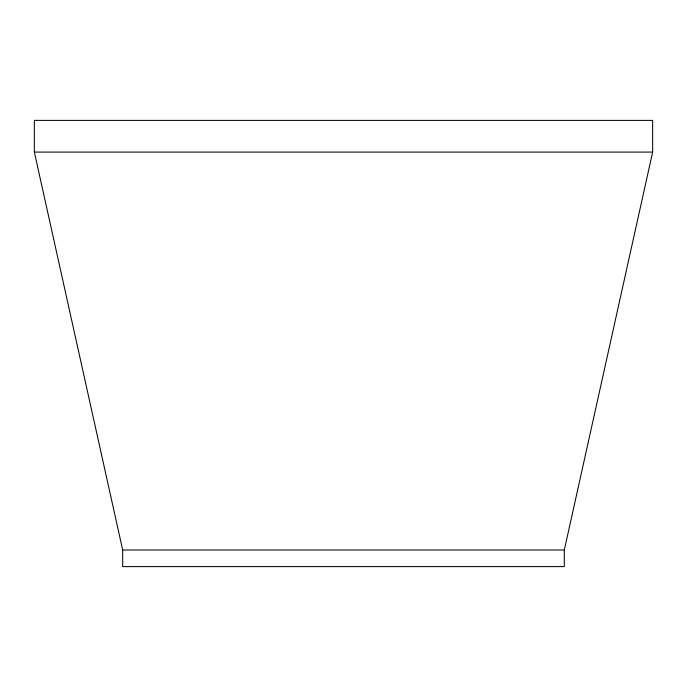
<?xml version="1.0" encoding="UTF-8"?>
<svg xmlns="http://www.w3.org/2000/svg" width="687" height="687" viewBox="0 0 687 687"><rect width="100%" height="100%" fill="white"/><g stroke="black" fill="none" stroke-linecap="round" stroke-linejoin="round"><path stroke-width="1.03" d="M564.319 549.986L652.65 152.085L652.65 120.397L34.35 120.397L34.35 152.085L122.681 549.986L122.681 566.603L564.319 566.603L564.319 549.986L122.681 549.986M34.35 152.085L652.65 152.085"/></g></svg>
